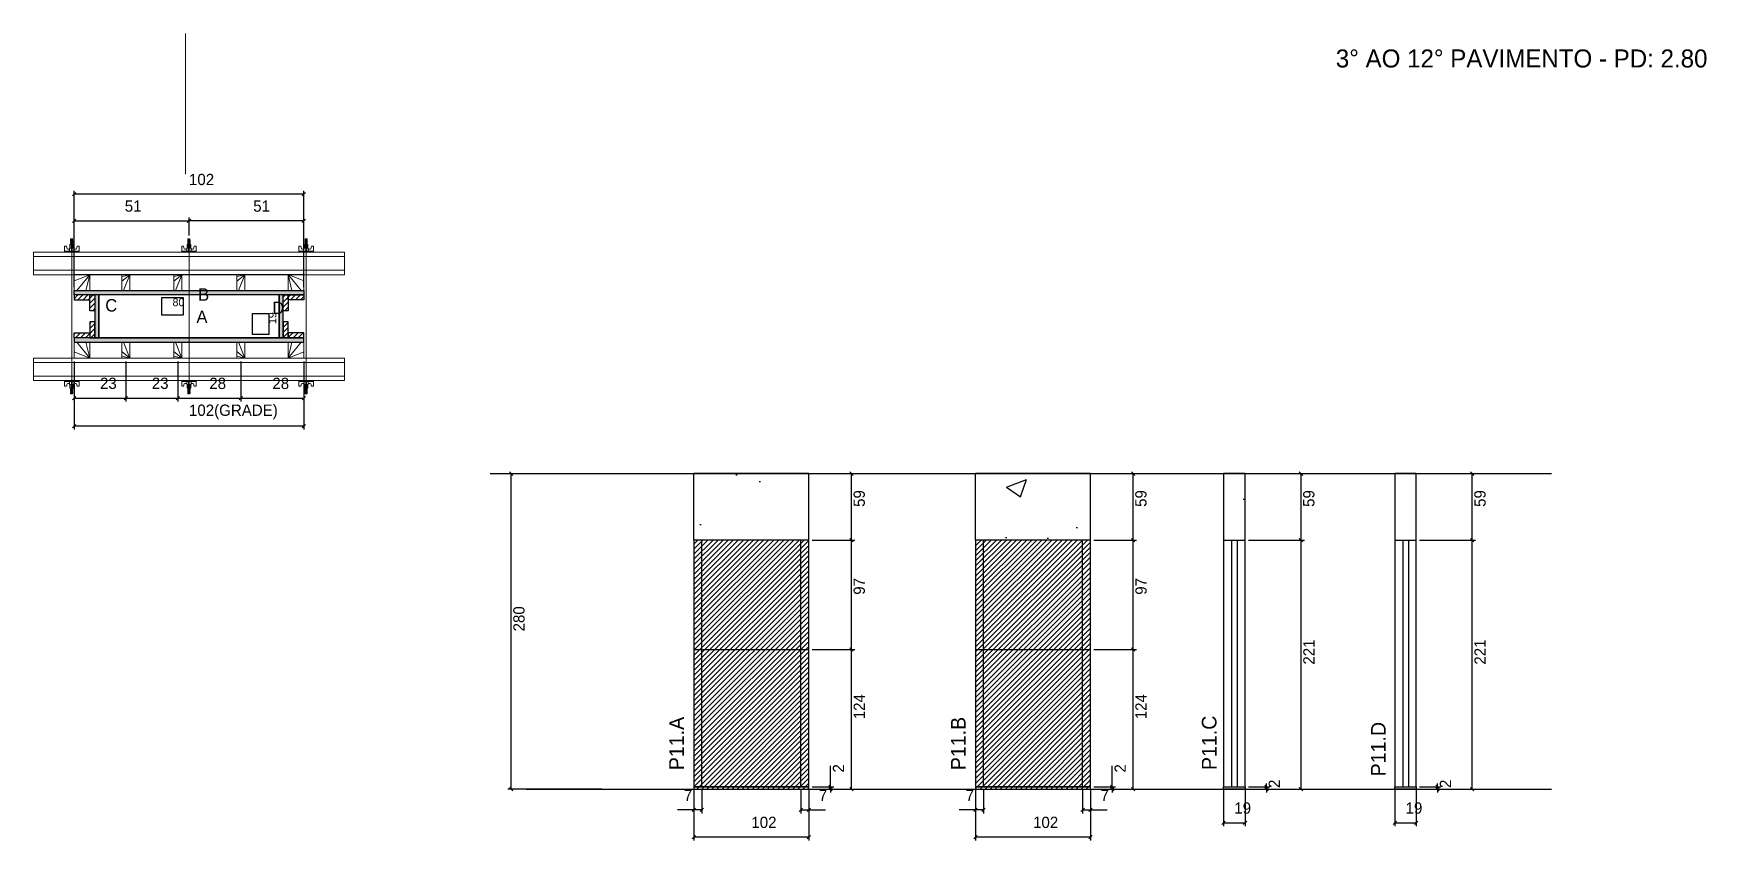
# Model space of a CAD drawing. Header units: metres. Extents: x 7368 to 8853, y 9775 to 10491.
import ezdxf

# ---------------------------------------------------------------- set-up
doc = ezdxf.new("R2010")
doc.units = ezdxf.units.M
for name, color, linetype in [('CHAPA', 7, 'Continuous'), ('COTA', 7, 'Continuous'), ('Hachura', 7, 'Continuous'), ('Madeira', 7, 'Continuous'), ('NIVEL 2° PAV.', 7, 'Continuous'), ('NOMENCLATURA', 7, 'Continuous'), ('Nível', 7, 'Continuous'), ('Painéis', 7, 'Continuous'), ('Perfil Metálico', 7, 'Continuous'), ('SARR_2.2x7', 7, 'Continuous'), ('SARRAFO', 7, 'Continuous'), ('Texto Seção', 7, 'Continuous'), ('TEXTO_GERAL', 7, 'Continuous')]:
    doc.layers.add(name, color=color, linetype=linetype)

msp = doc.modelspace()

# ---------------------------------------------------------------- hatches: boundary and pattern name
at = {"layer": 'COTA'}
h = msp.add_hatch(dxfattribs=at)
h.set_pattern_fill('AR-CONC')
h.paths.add_polyline_path([(7954.5, 10100.4), (7954.5, 10041.4), (8056.5, 10041.4), (8056.5, 10100.4), (7954.5, 10100.4)])
h = msp.add_hatch(dxfattribs=at)
h.set_pattern_fill('AR-CONC')
h.paths.add_polyline_path([(8204.5, 10100.4), (8204.5, 10041.4), (8306.5, 10041.4), (8306.5, 10100.4), (8204.5, 10100.4)])
h = msp.add_hatch(dxfattribs=at)
h.set_pattern_fill('AR-CONC')
h.paths.add_polyline_path([(8443.6, 10041.4), (8443.6, 10100.4), (8424.6, 10100.4), (8424.6, 10041.4), (8443.6, 10041.4), (8443.6, 10041.4)])
h = msp.add_hatch(dxfattribs=at)
h.set_pattern_fill('AR-CONC')
h.paths.add_polyline_path([(8595.6, 10041.4), (8595.6, 10100.4), (8576.6, 10100.4), (8576.6, 10041.4), (8595.6, 10041.4), (8595.6, 10041.4)])
at = {"layer": 'Hachura'}
h = msp.add_hatch(color=7, dxfattribs=at)
h.dxf.hatch_style = 1
h.paths.add_polyline_path([(7404.4, 10259), (7404.4, 10263), (7608.4, 10263), (7608.4, 10259), (7404.4, 10259)])
h = msp.add_hatch(color=7, dxfattribs=at)
h.dxf.hatch_style = 1
h.paths.add_polyline_path([(7404.4, 10259), (7404.4, 10263), (7608.4, 10263), (7608.4, 10259), (7404.4, 10259)])
h = msp.add_hatch(dxfattribs=at)
h.set_pattern_fill('ANSI31')
h.paths.add_polyline_path([(7418.4, 10259), (7418.4, 10254.6), (7404.4, 10254.6), (7404.4, 10259), (7418.4, 10259)])
h = msp.add_hatch(dxfattribs=at)
h.set_pattern_fill('ANSI31')
h.paths.add_polyline_path([(7422.8, 10259), (7418.4, 10259), (7418.4, 10245), (7422.8, 10245), (7422.8, 10259)])
h = msp.add_hatch(color=7, dxfattribs=at)
h.dxf.hatch_style = 1
h.paths.add_polyline_path([(7426.4, 10259), (7422.8, 10259), (7422.8, 10221), (7426.4, 10221), (7426.4, 10259)])
h = msp.add_hatch(color=7, dxfattribs=at)
h.dxf.hatch_style = 1
h.paths.add_polyline_path([(7426.4, 10259), (7422.8, 10259), (7422.8, 10221), (7426.4, 10221), (7426.4, 10259)])
h = msp.add_hatch(color=7, dxfattribs=at)
h.dxf.hatch_style = 1
h.paths.add_polyline_path([(7590, 10259), (7586.4, 10259), (7586.4, 10221), (7590, 10221), (7590, 10259)])
h = msp.add_hatch(color=7, dxfattribs=at)
h.dxf.hatch_style = 1
h.paths.add_polyline_path([(7590, 10259), (7586.4, 10259), (7586.4, 10221), (7590, 10221), (7590, 10259)])
h = msp.add_hatch(dxfattribs=at)
h.set_pattern_fill('ANSI31')
h.paths.add_polyline_path([(7594.4, 10259), (7590, 10259), (7590, 10245), (7594.4, 10245), (7594.4, 10259)])
h = msp.add_hatch(dxfattribs=at)
h.set_pattern_fill('ANSI31')
h.paths.add_polyline_path([(7594.4, 10259), (7594.4, 10254.6), (7608.4, 10254.6), (7608.4, 10259), (7594.4, 10259)])
h = msp.add_hatch(dxfattribs=at)
h.set_pattern_fill('ANSI31')
h.paths.add_polyline_path([(7422.8, 10221), (7418.4, 10221), (7418.4, 10235), (7422.8, 10235), (7422.8, 10221)])
h = msp.add_hatch(dxfattribs=at)
h.set_pattern_fill('ANSI31')
h.paths.add_polyline_path([(7594.4, 10221), (7590, 10221), (7590, 10235), (7594.4, 10235), (7594.4, 10221)])
h = msp.add_hatch(dxfattribs=at)
h.set_pattern_fill('ANSI31')
h.paths.add_polyline_path([(7418.4, 10221), (7418.4, 10225.4), (7404.4, 10225.4), (7404.4, 10221), (7418.4, 10221)])
h = msp.add_hatch(color=7, dxfattribs=at)
h.dxf.hatch_style = 1
h.paths.add_polyline_path([(7404.4, 10221), (7404.4, 10217), (7608.4, 10217), (7608.4, 10221), (7404.4, 10221)])
h = msp.add_hatch(color=7, dxfattribs=at)
h.dxf.hatch_style = 1
h.paths.add_polyline_path([(7404.4, 10221), (7404.4, 10217), (7608.4, 10217), (7608.4, 10221), (7404.4, 10221)])
h = msp.add_hatch(dxfattribs=at)
h.set_pattern_fill('ANSI31')
h.paths.add_polyline_path([(7594.4, 10221), (7594.4, 10225.4), (7608.4, 10225.4), (7608.4, 10221), (7594.4, 10221)])
h = msp.add_hatch(dxfattribs=at)
h.set_pattern_fill('ANSI31')
h.paths.add_polyline_path([(8056.5, 9820.4), (8056.5, 10041.4), (7954.5, 10041.4), (7954.5, 9820.4), (8056.5, 9820.4)])
h = msp.add_hatch(dxfattribs=at)
h.set_pattern_fill('ANSI31')
h.paths.add_polyline_path([(8306.5, 9820.4), (8306.5, 10041.4), (8204.5, 10041.4), (8204.5, 9820.4), (8306.5, 9820.4)])

# ---------------------------------------------------------------- linework, layer by layer
at = {"layer": 'CHAPA', "color": 1, "lineweight": 25}
for points in [[(7404.4, 10259), (7404.4, 10263), (7608.4, 10263), (7608.4, 10259)], [(7404.4, 10259), (7404.4, 10263), (7608.4, 10263), (7608.4, 10259)], [(7426.4, 10259), (7422.8, 10259), (7422.8, 10221), (7426.4, 10221)], [(7426.4, 10259), (7422.8, 10259), (7422.8, 10221), (7426.4, 10221)], [(7590, 10259), (7586.4, 10259), (7586.4, 10221), (7590, 10221)], [(7590, 10259), (7586.4, 10259), (7586.4, 10221), (7590, 10221)], [(7404.4, 10221), (7404.4, 10217), (7608.4, 10217), (7608.4, 10221)], [(7404.4, 10221), (7404.4, 10217), (7608.4, 10217), (7608.4, 10221)]]:
    msp.add_lwpolyline(points, close=True, dxfattribs=at)
at = {"layer": 'COTA', "color": 0, "lineweight": 25}
for p, q in [((7405.9, 10349.9), (7402.9, 10346.9)), ((7606.9, 10346.9), (7609.9, 10349.9)), ((7405.9, 10326.3), (7402.9, 10323.3)), ((7507.9, 10326.3), (7504.9, 10323.3)), ((7504.9, 10323.3), (7507.9, 10326.3)), ((7606.9, 10323.3), (7609.9, 10326.3)), ((7405.9, 10168.9), (7402.9, 10165.9)), ((7448.9, 10165.9), (7451.9, 10168.9)), ((7451.9, 10168.9), (7448.9, 10165.9)), ((7494.9, 10165.9), (7497.9, 10168.9)), ((7497.9, 10168.9), (7494.9, 10165.9)), ((7550.9, 10165.9), (7553.9, 10168.9)), ((7553.9, 10168.9), (7550.9, 10165.9)), ((7606.9, 10165.9), (7609.9, 10168.9)), ((7405.9, 10144), (7402.9, 10141)), ((7606.9, 10141), (7609.9, 10144)), ((8095.8, 10098.9), (8092.8, 10101.9)), ((8345.9, 10098.9), (8342.9, 10101.9)), ((8494.8, 10098.9), (8491.8, 10101.9)), ((8646.7, 10098.9), (8643.7, 10101.9)), ((8095.8, 10039.9), (8092.8, 10042.9)), ((8092.8, 10042.9), (8095.8, 10039.9)), ((8345.9, 10039.9), (8342.9, 10042.9)), ((8342.9, 10042.9), (8345.9, 10039.9)), ((8491.8, 10042.9), (8494.8, 10039.9)), ((8494.8, 10039.9), (8491.8, 10042.9)), ((8643.7, 10042.9), (8646.7, 10039.9)), ((8646.7, 10039.9), (8643.7, 10042.9)), ((8092.8, 9945.9), (8095.8, 9942.9)), ((8095.8, 9942.9), (8092.8, 9945.9)), ((8342.9, 9945.9), (8345.9, 9942.9)), ((8345.9, 9942.9), (8342.9, 9945.9)), ((8074.3, 9823.9), (8077.3, 9820.9)), ((8077.3, 9818.9), (8074.3, 9821.9)), ((8092.8, 9821.9), (8095.8, 9818.9)), ((8324.3, 9823.9), (8327.3, 9820.9)), ((8327.3, 9818.9), (8324.3, 9821.9)), ((8342.9, 9821.9), (8345.9, 9818.9)), ((8461.1, 9823.9), (8464.1, 9820.9)), ((8464.1, 9818.9), (8461.1, 9821.9)), ((8491.8, 9821.9), (8494.8, 9818.9)), ((8613, 9823.9), (8616, 9820.9)), ((8616, 9818.9), (8613, 9821.9)), ((8643.7, 9821.9), (8646.7, 9818.9)), ((7956, 9803.4), (7953, 9800.4)), ((7960, 9800.4), (7963, 9803.4)), ((8051, 9803.4), (8048, 9800.4)), ((8055, 9800.4), (8058, 9803.4)), ((8206, 9803.4), (8203, 9800.4)), ((8210, 9800.4), (8213, 9803.4)), ((8301, 9803.4), (8298, 9800.4)), ((8305, 9800.4), (8308, 9803.4)), ((8426.1, 9792), (8423.1, 9789)), ((8442.1, 9789), (8445.1, 9792)), ((8578.1, 9792), (8575.1, 9789)), ((8594.1, 9789), (8597.1, 9792)), ((7956, 9779.3), (7953, 9776.3)), ((8055, 9776.3), (8058, 9779.3)), ((8206, 9779.3), (8203, 9776.3)), ((8305, 9776.3), (8308, 9779.3))]:
    msp.add_line(p, q, dxfattribs=at)
at = {"layer": 'COTA', "color": 241, "lineweight": 25}
for p, q in [((7404.4, 10266), (7404.4, 10351.4)), ((7608.4, 10266), (7608.4, 10351.4)), ((7608.4, 10348.4), (7404.4, 10348.4)), ((7404.4, 10300), (7404.4, 10327.8)), ((7404.4, 10324.8), (7506.4, 10324.8)), ((7506.4, 10311.8), (7506.4, 10327.8)), ((7506.4, 10311.8), (7506.4, 10327.8)), ((7608.4, 10324.8), (7506.4, 10324.8)), ((7608.4, 10300), (7608.4, 10327.8)), ((7404.4, 10200), (7404.4, 10139.5)), ((7404.4, 10200), (7404.4, 10164.4)), ((7450.4, 10200), (7450.4, 10164.4)), ((7450.4, 10200), (7450.4, 10164.4)), ((7496.4, 10200), (7496.4, 10164.4)), ((7496.4, 10200), (7496.4, 10164.4)), ((7552.4, 10200), (7552.4, 10164.4)), ((7552.4, 10200), (7552.4, 10164.4)), ((7608.4, 10200), (7608.4, 10139.5)), ((7608.4, 10200), (7608.4, 10164.4)), ((7404.4, 10167.4), (7450.4, 10167.4)), ((7450.4, 10167.4), (7496.4, 10167.4)), ((7496.4, 10167.4), (7552.4, 10167.4)), ((7552.4, 10167.4), (7608.4, 10167.4)), ((7608.4, 10142.5), (7404.4, 10142.5)), ((8056.5, 10100.4), (7954.5, 10100.4)), ((7954.5, 10041.4), (7954.5, 10100.4)), ((8056.5, 10041.4), (8056.5, 10100.4)), ((8306.5, 10100.4), (8204.5, 10100.4)), ((8204.5, 10041.4), (8204.5, 10100.4)), ((8306.5, 10041.4), (8306.5, 10100.4))]:
    msp.add_line(p, q, dxfattribs=at)
at = {"layer": 'COTA', "color": 180, "lineweight": 25}
for p, q in [((7501.5, 10256.5), (7482.1, 10256.5)), ((7482.1, 10256.5), (7482.1, 10241.5)), ((7501.5, 10241.5), (7501.5, 10256.5)), ((7482.1, 10241.5), (7501.5, 10241.5)), ((7577.4, 10242.2), (7562.4, 10242.2)), ((7562.4, 10242.2), (7562.4, 10224.2)), ((7577.4, 10224.2), (7577.4, 10242.2)), ((7562.4, 10224.2), (7577.4, 10224.2))]:
    msp.add_line(p, q, dxfattribs=at)
at = {"layer": 'COTA', "color": 4, "lineweight": 25}
for p, q in [((8059.5, 10100.4), (8097.3, 10100.4)), ((8094.3, 10041.4), (8094.3, 10100.4)), ((8309.5, 10100.4), (8347.4, 10100.4)), ((8344.4, 10041.4), (8344.4, 10100.4)), ((8446.6, 10100.4), (8496.3, 10100.4)), ((8493.3, 10041.4), (8493.3, 10100.4)), ((8598.6, 10100.4), (8648.2, 10100.4)), ((8645.2, 10041.4), (8645.2, 10100.4)), ((8059.5, 10041.4), (8097.3, 10041.4)), ((8059.5, 10041.4), (8097.3, 10041.4)), ((8094.3, 9944.4), (8094.3, 10041.4)), ((8309.5, 10041.4), (8347.4, 10041.4)), ((8309.5, 10041.4), (8347.4, 10041.4)), ((8344.4, 9944.4), (8344.4, 10041.4)), ((8446.6, 10041.4), (8496.3, 10041.4)), ((8446.6, 10041.4), (8496.3, 10041.4)), ((8493.3, 9820.4), (8493.3, 10041.4)), ((8598.6, 10041.4), (8648.2, 10041.4)), ((8598.6, 10041.4), (8648.2, 10041.4)), ((8645.2, 9820.4), (8645.2, 10041.4)), ((8059.5, 9944.4), (8097.3, 9944.4)), ((8059.5, 9944.4), (8097.3, 9944.4)), ((8094.3, 9820.4), (8094.3, 9944.4)), ((8309.5, 9944.4), (8347.4, 9944.4)), ((8309.5, 9944.4), (8347.4, 9944.4)), ((8344.4, 9820.4), (8344.4, 9944.4)), ((8075.8, 9822.4), (8075.8, 9841.2)), ((8325.8, 9822.4), (8325.8, 9841.2)), ((7954.5, 9819.4), (7954.5, 9774.8)), ((7954.5, 9817.4), (7954.5, 9798.9)), ((7961.5, 9819.4), (7961.5, 9798.9)), ((8049.5, 9819.4), (8049.5, 9798.9)), ((8056.5, 9819.4), (8056.5, 9774.8)), ((8056.5, 9817.4), (8056.5, 9798.9)), ((8059.5, 9822.4), (8078.8, 9822.4)), ((8059.5, 9820.4), (8078.8, 9820.4)), ((8059.5, 9820.4), (8097.3, 9820.4)), ((8075.8, 9820.4), (8075.8, 9822.4)), ((8075.8, 9820.4), (8075.8, 9817.4)), ((8204.5, 9819.4), (8204.5, 9774.8)), ((8204.5, 9817.4), (8204.5, 9798.9)), ((8211.5, 9819.4), (8211.5, 9798.9)), ((8299.5, 9819.4), (8299.5, 9798.9)), ((8306.5, 9819.4), (8306.5, 9774.8)), ((8306.5, 9817.4), (8306.5, 9798.9)), ((8309.5, 9822.4), (8328.8, 9822.4)), ((8309.5, 9820.4), (8328.8, 9820.4)), ((8309.5, 9820.4), (8347.4, 9820.4)), ((8325.8, 9820.4), (8325.8, 9822.4)), ((8325.8, 9820.4), (8325.8, 9817.4)), ((8424.6, 9819.4), (8424.6, 9787.5)), ((8443.6, 9819.4), (8443.6, 9787.5)), ((8446.6, 9822.4), (8465.6, 9822.4)), ((8446.6, 9820.4), (8465.6, 9820.4)), ((8446.6, 9820.4), (8496.3, 9820.4)), ((8462.6, 9822.4), (8462.6, 9825.4)), ((8462.6, 9820.4), (8462.6, 9822.4)), ((8462.6, 9820.4), (8462.6, 9817.4)), ((8576.6, 9819.4), (8576.6, 9787.5)), ((8595.6, 9819.4), (8595.6, 9787.5)), ((8598.6, 9822.4), (8617.5, 9822.4)), ((8598.6, 9820.4), (8617.5, 9820.4)), ((8598.6, 9820.4), (8648.2, 9820.4)), ((8614.5, 9822.4), (8614.5, 9825.4)), ((8614.5, 9820.4), (8614.5, 9822.4)), ((8614.5, 9820.4), (8614.5, 9817.4)), ((7954.5, 9801.9), (7939.8, 9801.9)), ((7961.5, 9801.9), (7954.5, 9801.9)), ((8049.5, 9801.9), (8056.5, 9801.9)), ((8056.5, 9801.9), (8071.2, 9801.9)), ((8204.5, 9801.9), (8189.8, 9801.9)), ((8211.5, 9801.9), (8204.5, 9801.9)), ((8299.5, 9801.9), (8306.5, 9801.9)), ((8306.5, 9801.9), (8321.3, 9801.9)), ((8424.6, 9790.5), (8443.6, 9790.5)), ((8576.6, 9790.5), (8595.6, 9790.5)), ((8056.5, 9777.8), (7954.5, 9777.8)), ((8306.5, 9777.8), (8204.5, 9777.8))]:
    msp.add_line(p, q, dxfattribs=at)
at = {"layer": 'COTA', "color": 241, "lineweight": 25}
for points in [[(8443.6, 10041.4), (8443.6, 10100.4), (8424.6, 10100.4), (8424.6, 10041.4)], [(8595.6, 10041.4), (8595.6, 10100.4), (8576.6, 10100.4), (8576.6, 10041.4)]]:
    msp.add_lwpolyline(points, dxfattribs=at)
at = {"layer": 'Hachura', "color": 0, "lineweight": 9}
for p, q in [((7403.4, 10306.8), (7401.2, 10307.9)), ((7403.4, 10305.6), (7401.2, 10306.7)), ((7403.4, 10304.5), (7401.2, 10305.5)), ((7401.3, 10308.5), (7401.6, 10308.8)), ((7401.3, 10308.2), (7401.3, 10308.5)), ((7403.3, 10308.5), (7401.3, 10308.5)), ((7401.3, 10308.2), (7403.3, 10307.2)), ((7401.3, 10308.2), (7403.3, 10307.2)), ((7401.3, 10308.1), (7403.4, 10307)), ((7401.3, 10307), (7401.3, 10307.7)), ((7403.3, 10306.7), (7401.3, 10307.7)), ((7401.3, 10307), (7403.3, 10306.1)), ((7401.3, 10306.9), (7403.4, 10305.9)), ((7401.3, 10305.9), (7401.3, 10306.5)), ((7403.3, 10305.6), (7401.3, 10306.5)), ((7401.3, 10306.3), (7401.3, 10306.5)), ((7401.3, 10305.9), (7403.3, 10304.9)), ((7401.3, 10305.8), (7403.4, 10304.7)), ((7401.3, 10304.7), (7401.3, 10305.4)), ((7403.3, 10304.4), (7401.3, 10305.4)), ((7401.6, 10308.8), (7402.9, 10308.8)), ((7403.3, 10307.9), (7402, 10308.5)), ((7403.4, 10308), (7402.2, 10308.5)), ((7402.7, 10308.5), (7403.4, 10308.2)), ((7403.3, 10308.5), (7402.9, 10308.8)), ((7403, 10308.5), (7403.3, 10308.4)), ((7403.3, 10307.9), (7403.3, 10307.2)), ((7403.3, 10306.1), (7403.3, 10306.7)), ((7403.3, 10305.3), (7403.3, 10305.6)), ((7403.3, 10305.3), (7403.3, 10304.9)), ((7507.4, 10306.8), (7505.2, 10307.9)), ((7507.4, 10305.6), (7505.2, 10306.7)), ((7507.4, 10304.5), (7505.2, 10305.5)), ((7505.3, 10308.5), (7505.6, 10308.8)), ((7505.3, 10308.2), (7505.3, 10308.5)), ((7507.3, 10308.5), (7505.3, 10308.5)), ((7505.3, 10308.2), (7507.3, 10307.2)), ((7505.3, 10308.2), (7507.3, 10307.2)), ((7505.3, 10308.1), (7507.4, 10307)), ((7505.3, 10307), (7505.3, 10307.7)), ((7507.3, 10306.7), (7505.3, 10307.7)), ((7505.3, 10307), (7507.3, 10306.1)), ((7505.3, 10306.9), (7507.4, 10305.9)), ((7505.3, 10305.9), (7505.3, 10306.5)), ((7507.3, 10305.6), (7505.3, 10306.5)), ((7505.3, 10306.3), (7505.3, 10306.5)), ((7505.3, 10305.9), (7507.3, 10304.9)), ((7505.3, 10305.8), (7507.4, 10304.7)), ((7505.3, 10304.7), (7505.3, 10305.4)), ((7507.3, 10304.4), (7505.3, 10305.4)), ((7505.6, 10308.8), (7506.9, 10308.8)), ((7507.3, 10307.9), (7506, 10308.5)), ((7507.4, 10308), (7506.2, 10308.5)), ((7506.7, 10308.5), (7507.4, 10308.2)), ((7507.3, 10308.5), (7506.9, 10308.8)), ((7507, 10308.5), (7507.3, 10308.4)), ((7507.3, 10307.9), (7507.3, 10307.2)), ((7507.3, 10306.1), (7507.3, 10306.7)), ((7507.3, 10305.3), (7507.3, 10305.6)), ((7507.3, 10305.3), (7507.3, 10304.9)), ((7610, 10308.5), (7609.3, 10308.2)), ((7611.5, 10308.1), (7609.3, 10307)), ((7611.5, 10306.9), (7609.3, 10305.9)), ((7611.5, 10305.8), (7609.3, 10304.7)), ((7609.4, 10308), (7610.5, 10308.5)), ((7609.4, 10306.8), (7611.5, 10307.9)), ((7609.4, 10305.6), (7611.5, 10306.7)), ((7609.4, 10304.5), (7611.5, 10305.5)), ((7609.5, 10308.5), (7609.8, 10308.8)), ((7609.7, 10308.5), (7609.5, 10308.4)), ((7609.5, 10307.9), (7610.7, 10308.5)), ((7609.5, 10308.5), (7611.4, 10308.5)), ((7611.4, 10308.2), (7609.5, 10307.2)), ((7611.4, 10308.2), (7609.5, 10307.2)), ((7609.5, 10307.9), (7609.5, 10307.2)), ((7609.5, 10306.7), (7611.4, 10307.7)), ((7611.4, 10307), (7609.5, 10306.1)), ((7609.5, 10306.1), (7609.5, 10306.7)), ((7609.5, 10305.6), (7611.4, 10306.5)), ((7611.4, 10305.9), (7609.5, 10304.9)), ((7609.5, 10305.3), (7609.5, 10305.6)), ((7609.5, 10304.4), (7611.4, 10305.4)), ((7609.5, 10305.3), (7609.5, 10304.9)), ((7611.1, 10308.8), (7609.8, 10308.8)), ((7611.4, 10308.5), (7611.1, 10308.8)), ((7611.4, 10308.2), (7611.4, 10308.5)), ((7611.4, 10307), (7611.4, 10307.7)), ((7611.4, 10305.9), (7611.4, 10306.5)), ((7611.4, 10306.3), (7611.4, 10306.5)), ((7611.4, 10304.7), (7611.4, 10305.4)), ((7395.9, 10297), (7395.9, 10302.2)), ((7395.9, 10302.2), (7397.6, 10302.2)), ((7395.9, 10297.9), (7408.8, 10297.9)), ((7395.9, 10297.9), (7401.1, 10297.9)), ((7408.8, 10297), (7395.9, 10297)), ((7396, 10298), (7396, 10297)), ((7396.3, 10298), (7396.3, 10297)), ((7396.6, 10298), (7396.6, 10297)), ((7397.1, 10298), (7397.1, 10297)), ((7397.6, 10302.2), (7398.2, 10300)), ((7397.9, 10298), (7397.9, 10297)), ((7398.5, 10299.7), (7400.4, 10299.7)), ((7399.3, 10298), (7399.3, 10297)), ((7407.9, 10297), (7400, 10297)), ((7400.4, 10300.5), (7404.3, 10300.5)), ((7400.4, 10297.9), (7400.4, 10300.5)), ((7402.4, 10297.9), (7400.4, 10297.9)), ((7404, 10303.7), (7400.7, 10303.7)), ((7404, 10303.7), (7400.7, 10303.7)), ((7400.7, 10303.7), (7400.7, 10300.5)), ((7401.1, 10297.9), (7401.7, 10297.9)), ((7402.5, 10303.7), (7401.2, 10304.4)), ((7401.3, 10304.7), (7403.3, 10303.7)), ((7402.2, 10303.7), (7401.3, 10304.2)), ((7401.3, 10303.7), (7401.3, 10304.2)), ((7401.4, 10297.6), (7401.4, 10297.8)), ((7401.4, 10297.2), (7401.4, 10297.6)), ((7401.7, 10303.7), (7401.7, 10300.5)), ((7402, 10297.9), (7402, 10299.9)), ((7402.4, 10297.9), (7402.4, 10297)), ((7402.6, 10299.9), (7402.6, 10297.9)), ((7403.3, 10304.4), (7403.3, 10303.7)), ((7403.3, 10303.7), (7403.3, 10300.5)), ((7403.3, 10297.8), (7403.3, 10297.4)), ((7404, 10300.5), (7404, 10303.7)), ((7404.3, 10300.5), (7404, 10300.5)), ((7404.3, 10300.5), (7404, 10300.5)), ((7404.3, 10300.5), (7404.3, 10297.9)), ((7406.2, 10299.7), (7404.3, 10299.7)), ((7405.4, 10298), (7405.4, 10297)), ((7407.1, 10302.2), (7406.5, 10300)), ((7406.8, 10298), (7406.8, 10297)), ((7408.8, 10302.2), (7407.1, 10302.2)), ((7407.7, 10298), (7407.7, 10297)), ((7408.1, 10298), (7408.1, 10297)), ((7408.5, 10298), (7408.5, 10297)), ((7408.7, 10298), (7408.7, 10297)), ((7408.8, 10297.9), (7408.8, 10302.2)), ((7408.8, 10297.9), (7408.8, 10297)), ((7499.9, 10297), (7499.9, 10302.2)), ((7499.9, 10302.2), (7501.6, 10302.2)), ((7499.9, 10297.9), (7512.8, 10297.9)), ((7499.9, 10297.9), (7505.1, 10297.9)), ((7512.8, 10297), (7499.9, 10297)), ((7500, 10298), (7500, 10297)), ((7500.3, 10298), (7500.3, 10297)), ((7500.6, 10298), (7500.6, 10297)), ((7501.1, 10298), (7501.1, 10297)), ((7501.6, 10302.2), (7502.2, 10300)), ((7501.9, 10298), (7501.9, 10297)), ((7502.5, 10299.7), (7504.4, 10299.7)), ((7503.3, 10298), (7503.3, 10297)), ((7511.9, 10297), (7504, 10297)), ((7504.4, 10300.5), (7508.3, 10300.5)), ((7504.4, 10297.9), (7504.4, 10300.5)), ((7506.4, 10297.9), (7504.4, 10297.9)), ((7508, 10303.7), (7504.7, 10303.7)), ((7508, 10303.7), (7504.7, 10303.7)), ((7504.7, 10303.7), (7504.7, 10300.5)), ((7505.1, 10297.9), (7505.7, 10297.9)), ((7506.5, 10303.7), (7505.2, 10304.4)), ((7505.3, 10304.7), (7507.3, 10303.7)), ((7506.2, 10303.7), (7505.3, 10304.2)), ((7505.3, 10303.7), (7505.3, 10304.2)), ((7505.4, 10297.6), (7505.4, 10297.8)), ((7505.4, 10297.2), (7505.4, 10297.6)), ((7505.7, 10303.7), (7505.7, 10300.5)), ((7506, 10297.9), (7506, 10299.9)), ((7506.4, 10297.9), (7506.4, 10297)), ((7506.6, 10299.9), (7506.6, 10297.9)), ((7507.3, 10304.4), (7507.3, 10303.7)), ((7507.3, 10303.7), (7507.3, 10300.5)), ((7507.3, 10297.8), (7507.3, 10297.4)), ((7508, 10300.5), (7508, 10303.7)), ((7508.3, 10300.5), (7508, 10300.5)), ((7508.3, 10300.5), (7508, 10300.5)), ((7508.3, 10300.5), (7508.3, 10297.9)), ((7510.2, 10299.7), (7508.3, 10299.7)), ((7509.4, 10298), (7509.4, 10297)), ((7511.1, 10302.2), (7510.5, 10300)), ((7510.8, 10298), (7510.8, 10297)), ((7512.8, 10302.2), (7511.1, 10302.2)), ((7511.7, 10298), (7511.7, 10297)), ((7512.1, 10298), (7512.1, 10297)), ((7512.5, 10298), (7512.5, 10297)), ((7512.7, 10298), (7512.7, 10297)), ((7512.8, 10297.9), (7512.8, 10302.2)), ((7512.8, 10297.9), (7512.8, 10297)), ((7603.9, 10297.9), (7603.9, 10302.2)), ((7603.9, 10302.2), (7605.6, 10302.2)), ((7616.8, 10297.9), (7603.9, 10297.9)), ((7603.9, 10297.9), (7603.9, 10297)), ((7603.9, 10297), (7616.8, 10297)), ((7604, 10298), (7604, 10297)), ((7604.3, 10298), (7604.3, 10297)), ((7604.6, 10298), (7604.6, 10297)), ((7604.9, 10297), (7612.7, 10297)), ((7605.1, 10298), (7605.1, 10297)), ((7605.6, 10302.2), (7606.2, 10300)), ((7605.9, 10298), (7605.9, 10297)), ((7606.5, 10299.7), (7608.4, 10299.7)), ((7607.3, 10298), (7607.3, 10297)), ((7612.3, 10300.5), (7608.4, 10300.5)), ((7608.4, 10300.5), (7608.4, 10297.9)), ((7608.4, 10300.5), (7608.7, 10300.5)), ((7608.4, 10300.5), (7608.7, 10300.5)), ((7608.7, 10303.7), (7612, 10303.7)), ((7608.7, 10303.7), (7612, 10303.7)), ((7608.7, 10300.5), (7608.7, 10303.7)), ((7609.4, 10297.8), (7609.4, 10297.4)), ((7611.4, 10304.7), (7609.5, 10303.7)), ((7609.5, 10304.4), (7609.5, 10303.7)), ((7609.5, 10303.7), (7609.5, 10300.5)), ((7610.2, 10303.7), (7611.5, 10304.4)), ((7610.2, 10299.9), (7610.2, 10297.9)), ((7610.4, 10297.9), (7612.3, 10297.9)), ((7610.4, 10297.9), (7610.4, 10297)), ((7610.5, 10303.7), (7611.4, 10304.2)), ((7610.7, 10297.9), (7610.7, 10299.9)), ((7611, 10303.7), (7611, 10300.5)), ((7611.7, 10297.9), (7611, 10297.9)), ((7611.3, 10297.6), (7611.3, 10297.8)), ((7611.3, 10297.2), (7611.3, 10297.6)), ((7611.4, 10303.7), (7611.4, 10304.2)), ((7616.8, 10297.9), (7611.7, 10297.9)), ((7612, 10303.7), (7612, 10300.5)), ((7612.3, 10297.9), (7612.3, 10300.5)), ((7614.2, 10299.7), (7612.3, 10299.7)), ((7613.4, 10298), (7613.4, 10297)), ((7615.1, 10302.2), (7614.6, 10300)), ((7614.8, 10298), (7614.8, 10297)), ((7616.8, 10302.2), (7615.1, 10302.2)), ((7615.7, 10298), (7615.7, 10297)), ((7616.1, 10298), (7616.1, 10297)), ((7616.5, 10298), (7616.5, 10297)), ((7616.7, 10298), (7616.7, 10297)), ((7616.8, 10297), (7616.8, 10302.2)), ((7408.8, 10183), (7395.9, 10183)), ((7395.9, 10183), (7395.9, 10177.9)), ((7395.9, 10182.1), (7408.8, 10182.1)), ((7395.9, 10182.1), (7401.1, 10182.1)), ((7395.9, 10177.9), (7397.6, 10177.9)), ((7396, 10182.1), (7396, 10183)), ((7396.3, 10182.1), (7396.3, 10183)), ((7396.6, 10182.1), (7396.6, 10183)), ((7397.1, 10182.1), (7397.1, 10183)), ((7397.6, 10177.9), (7398.2, 10180.1)), ((7397.9, 10182.1), (7397.9, 10183)), ((7398.5, 10180.3), (7400.4, 10180.3)), ((7399.3, 10182.1), (7399.3, 10183)), ((7407.9, 10183), (7400, 10183)), ((7402.4, 10182.1), (7400.4, 10182.1)), ((7400.4, 10182.1), (7400.4, 10179.6)), ((7400.4, 10179.6), (7404.3, 10179.6)), ((7400.7, 10176.3), (7400.7, 10179.6)), ((7404, 10176.4), (7400.7, 10176.4)), ((7404, 10176.3), (7400.7, 10176.3)), ((7401.1, 10182.1), (7401.7, 10182.1)), ((7402.5, 10176.3), (7401.2, 10175.7)), ((7403.4, 10175.6), (7401.2, 10174.5)), ((7403.4, 10174.4), (7401.2, 10173.4)), ((7403.4, 10173.3), (7401.2, 10172.2)), ((7401.3, 10175.4), (7403.3, 10176.3)), ((7402.2, 10176.3), (7401.3, 10175.9)), ((7401.3, 10176.3), (7401.3, 10175.9)), ((7403.3, 10175.7), (7401.3, 10174.7)), ((7401.3, 10175.4), (7401.3, 10174.7)), ((7401.3, 10174.3), (7403.4, 10175.4)), ((7401.3, 10174.2), (7403.3, 10175.2)), ((7403.3, 10174.5), (7401.3, 10173.6)), ((7401.3, 10174.2), (7401.3, 10173.6)), ((7401.3, 10173.1), (7403.4, 10174.2)), ((7401.3, 10173), (7403.3, 10174)), ((7401.3, 10173.8), (7401.3, 10173.6)), ((7403.3, 10173.4), (7401.3, 10172.4)), ((7401.3, 10172), (7403.4, 10173.1)), ((7401.3, 10173), (7401.3, 10172.4)), ((7401.3, 10171.9), (7403.3, 10172.8)), ((7401.3, 10171.9), (7403.3, 10172.8)), ((7401.3, 10171.9), (7401.3, 10171.6)), ((7401.3, 10171.6), (7401.6, 10171.2)), ((7403.3, 10171.6), (7401.3, 10171.6)), ((7401.4, 10182.9), (7401.4, 10182.5)), ((7401.4, 10182.5), (7401.4, 10182.2)), ((7401.6, 10171.2), (7402.9, 10171.2)), ((7401.7, 10176.3), (7401.7, 10179.6)), ((7402, 10182.1), (7402, 10180.1)), ((7403.3, 10172.2), (7402, 10171.6)), ((7403.4, 10172.1), (7402.2, 10171.6)), ((7402.4, 10182.1), (7402.4, 10183)), ((7402.6, 10180.1), (7402.6, 10182.1)), ((7402.7, 10171.6), (7403.4, 10171.9)), ((7403.3, 10171.6), (7402.9, 10171.2)), ((7403, 10171.6), (7403.3, 10171.7)), ((7403.3, 10182.3), (7403.3, 10182.7)), ((7403.3, 10176.3), (7403.3, 10179.6)), ((7403.3, 10175.7), (7403.3, 10176.3)), ((7403.3, 10174.7), (7403.3, 10175.2)), ((7403.3, 10174.7), (7403.3, 10174.5)), ((7403.3, 10174), (7403.3, 10173.4)), ((7403.3, 10172.2), (7403.3, 10172.8)), ((7404, 10179.6), (7404, 10176.3)), ((7404.3, 10179.6), (7404, 10179.6)), ((7404.3, 10179.6), (7404, 10179.6)), ((7404.3, 10179.6), (7404.3, 10182.1)), ((7406.2, 10180.3), (7404.3, 10180.3)), ((7405.4, 10182.1), (7405.4, 10183)), ((7407.1, 10177.9), (7406.5, 10180.1)), ((7406.8, 10182.1), (7406.8, 10183)), ((7408.8, 10177.9), (7407.1, 10177.9)), ((7407.7, 10182.1), (7407.7, 10183)), ((7408.1, 10182.1), (7408.1, 10183)), ((7408.5, 10182.1), (7408.5, 10183)), ((7408.7, 10182.1), (7408.7, 10183)), ((7408.8, 10182.1), (7408.8, 10183)), ((7408.8, 10182.1), (7408.8, 10177.9)), ((7512.8, 10183), (7499.9, 10183)), ((7499.9, 10183), (7499.9, 10177.9)), ((7499.9, 10182.1), (7512.8, 10182.1)), ((7499.9, 10182.1), (7505.1, 10182.1)), ((7499.9, 10177.9), (7501.6, 10177.9)), ((7500, 10182.1), (7500, 10183)), ((7500.3, 10182.1), (7500.3, 10183)), ((7500.6, 10182.1), (7500.6, 10183)), ((7501.1, 10182.1), (7501.1, 10183)), ((7501.6, 10177.9), (7502.2, 10180.1)), ((7501.9, 10182.1), (7501.9, 10183)), ((7502.5, 10180.3), (7504.4, 10180.3)), ((7503.3, 10182.1), (7503.3, 10183)), ((7511.9, 10183), (7504, 10183)), ((7506.4, 10182.1), (7504.4, 10182.1)), ((7504.4, 10182.1), (7504.4, 10179.6)), ((7504.4, 10179.6), (7508.3, 10179.6)), ((7504.7, 10176.3), (7504.7, 10179.6)), ((7508, 10176.4), (7504.7, 10176.4)), ((7508, 10176.3), (7504.7, 10176.3)), ((7505.1, 10182.1), (7505.7, 10182.1)), ((7506.5, 10176.3), (7505.2, 10175.7)), ((7507.4, 10175.6), (7505.2, 10174.5)), ((7507.4, 10174.4), (7505.2, 10173.4)), ((7507.4, 10173.3), (7505.2, 10172.2)), ((7505.3, 10175.4), (7507.3, 10176.3)), ((7506.2, 10176.3), (7505.3, 10175.9)), ((7505.3, 10176.3), (7505.3, 10175.9)), ((7507.3, 10175.7), (7505.3, 10174.7)), ((7505.3, 10175.4), (7505.3, 10174.7)), ((7505.3, 10174.3), (7507.4, 10175.4)), ((7505.3, 10174.2), (7507.3, 10175.2)), ((7507.3, 10174.5), (7505.3, 10173.6)), ((7505.3, 10174.2), (7505.3, 10173.6)), ((7505.3, 10173.1), (7507.4, 10174.2)), ((7505.3, 10173), (7507.3, 10174)), ((7505.3, 10173.8), (7505.3, 10173.6)), ((7507.3, 10173.4), (7505.3, 10172.4)), ((7505.3, 10172), (7507.4, 10173.1)), ((7505.3, 10173), (7505.3, 10172.4)), ((7505.3, 10171.9), (7507.3, 10172.8)), ((7505.3, 10171.9), (7507.3, 10172.8)), ((7505.3, 10171.9), (7505.3, 10171.6)), ((7505.3, 10171.6), (7505.6, 10171.2)), ((7507.3, 10171.6), (7505.3, 10171.6)), ((7505.4, 10182.9), (7505.4, 10182.5)), ((7505.4, 10182.5), (7505.4, 10182.2)), ((7505.6, 10171.2), (7506.9, 10171.2)), ((7505.7, 10176.3), (7505.7, 10179.6)), ((7506, 10182.1), (7506, 10180.1)), ((7507.3, 10172.2), (7506, 10171.6)), ((7507.4, 10172.1), (7506.2, 10171.6)), ((7506.4, 10182.1), (7506.4, 10183)), ((7506.6, 10180.1), (7506.6, 10182.1)), ((7506.7, 10171.6), (7507.4, 10171.9)), ((7507.3, 10171.6), (7506.9, 10171.2)), ((7507, 10171.6), (7507.3, 10171.7)), ((7507.3, 10182.3), (7507.3, 10182.7)), ((7507.3, 10176.3), (7507.3, 10179.6)), ((7507.3, 10175.7), (7507.3, 10176.3)), ((7507.3, 10174.7), (7507.3, 10175.2)), ((7507.3, 10174.7), (7507.3, 10174.5)), ((7507.3, 10174), (7507.3, 10173.4)), ((7507.3, 10172.2), (7507.3, 10172.8)), ((7508, 10179.6), (7508, 10176.3)), ((7508.3, 10179.6), (7508, 10179.6)), ((7508.3, 10179.6), (7508, 10179.6)), ((7508.3, 10179.6), (7508.3, 10182.1)), ((7510.2, 10180.3), (7508.3, 10180.3)), ((7509.4, 10182.1), (7509.4, 10183)), ((7511.1, 10177.9), (7510.5, 10180.1)), ((7510.8, 10182.1), (7510.8, 10183)), ((7512.8, 10177.9), (7511.1, 10177.9)), ((7511.7, 10182.1), (7511.7, 10183)), ((7512.1, 10182.1), (7512.1, 10183)), ((7512.5, 10182.1), (7512.5, 10183)), ((7512.7, 10182.1), (7512.7, 10183)), ((7512.8, 10182.1), (7512.8, 10183)), ((7512.8, 10182.1), (7512.8, 10177.9)), ((7603.9, 10183), (7616.8, 10183)), ((7603.9, 10182.1), (7603.9, 10183)), ((7616.8, 10182.1), (7603.9, 10182.1)), ((7603.9, 10182.1), (7603.9, 10177.9)), ((7603.9, 10177.9), (7605.6, 10177.9)), ((7604, 10182.1), (7604, 10183)), ((7604.3, 10182.1), (7604.3, 10183)), ((7604.6, 10182.1), (7604.6, 10183)), ((7604.9, 10183), (7612.7, 10183)), ((7605.1, 10182.1), (7605.1, 10183)), ((7605.6, 10177.9), (7606.2, 10180.1)), ((7605.9, 10182.1), (7605.9, 10183)), ((7606.5, 10180.3), (7608.4, 10180.3)), ((7607.3, 10182.1), (7607.3, 10183)), ((7608.4, 10179.6), (7608.4, 10182.1)), ((7612.3, 10179.6), (7608.4, 10179.6)), ((7608.4, 10179.6), (7608.7, 10179.6)), ((7608.4, 10179.6), (7608.7, 10179.6)), ((7608.7, 10179.6), (7608.7, 10176.3)), ((7608.7, 10176.4), (7612, 10176.4)), ((7608.7, 10176.3), (7612, 10176.3)), ((7611.5, 10174.3), (7609.3, 10175.4)), ((7611.5, 10173.1), (7609.3, 10174.2)), ((7611.5, 10172), (7609.3, 10173.1)), ((7610, 10171.6), (7609.3, 10171.9)), ((7609.4, 10182.3), (7609.4, 10182.7)), ((7609.4, 10175.6), (7611.5, 10174.5)), ((7609.4, 10174.4), (7611.5, 10173.4)), ((7609.4, 10173.3), (7611.5, 10172.2)), ((7609.4, 10172.1), (7610.5, 10171.6)), ((7609.5, 10176.3), (7609.5, 10179.6)), ((7609.5, 10175.7), (7609.5, 10176.3)), ((7611.4, 10175.4), (7609.5, 10176.3)), ((7609.5, 10175.7), (7611.4, 10174.7)), ((7609.5, 10174.7), (7609.5, 10175.2)), ((7611.4, 10174.2), (7609.5, 10175.2)), ((7609.5, 10174.7), (7609.5, 10174.5)), ((7609.5, 10174.5), (7611.4, 10173.6)), ((7609.5, 10174), (7609.5, 10173.4)), ((7611.4, 10173), (7609.5, 10174)), ((7609.5, 10173.4), (7611.4, 10172.4)), ((7611.4, 10171.9), (7609.5, 10172.8)), ((7609.5, 10172.2), (7609.5, 10172.8)), ((7611.4, 10171.9), (7609.5, 10172.8)), ((7609.5, 10172.2), (7610.7, 10171.6)), ((7609.7, 10171.6), (7609.5, 10171.7)), ((7609.5, 10171.6), (7609.8, 10171.2)), ((7609.5, 10171.6), (7611.4, 10171.6)), ((7611.1, 10171.2), (7609.8, 10171.2)), ((7610.2, 10180.1), (7610.2, 10182.1)), ((7610.2, 10176.3), (7611.5, 10175.7)), ((7610.4, 10182.1), (7610.4, 10183)), ((7610.4, 10182.1), (7612.3, 10182.1)), ((7610.5, 10176.3), (7611.4, 10175.9)), ((7610.7, 10182.1), (7610.7, 10180.1)), ((7611.7, 10182.1), (7611, 10182.1)), ((7611, 10176.3), (7611, 10179.6)), ((7611.4, 10171.6), (7611.1, 10171.2)), ((7611.3, 10182.9), (7611.3, 10182.5)), ((7611.3, 10182.5), (7611.3, 10182.2)), ((7611.4, 10176.3), (7611.4, 10175.9)), ((7611.4, 10175.4), (7611.4, 10174.7)), ((7611.4, 10174.2), (7611.4, 10173.6)), ((7611.4, 10173.8), (7611.4, 10173.6)), ((7611.4, 10173), (7611.4, 10172.4)), ((7611.4, 10171.9), (7611.4, 10171.6)), ((7616.8, 10182.1), (7611.7, 10182.1)), ((7612, 10176.3), (7612, 10179.6)), ((7612.3, 10182.1), (7612.3, 10179.6)), ((7614.2, 10180.3), (7612.3, 10180.3)), ((7613.4, 10182.1), (7613.4, 10183)), ((7615.1, 10177.9), (7614.6, 10180.1)), ((7614.8, 10182.1), (7614.8, 10183)), ((7616.8, 10177.9), (7615.1, 10177.9)), ((7615.7, 10182.1), (7615.7, 10183)), ((7616.1, 10182.1), (7616.1, 10183)), ((7616.5, 10182.1), (7616.5, 10183)), ((7616.7, 10182.1), (7616.7, 10183)), ((7616.8, 10183), (7616.8, 10177.9))]:
    msp.add_line(p, q, dxfattribs=at)
at = {"layer": 'Hachura', "color": 251, "lineweight": 9}
for p, q in [((7402.4, 10307.8), (7402.3, 10176)), ((7506.4, 10307.8), (7506.4, 10176)), ((7610.4, 10307.8), (7610.4, 10176))]:
    msp.add_line(p, q, dxfattribs=at)
at = {"layer": 'Madeira', "color": 126, "lineweight": 18}
for p, q in [((7418.4, 10277), (7404.4, 10271.6)), ((7418.4, 10277), (7406.9, 10263)), ((7418.4, 10277), (7414.9, 10263)), ((7453.9, 10277), (7446.9, 10271.3)), ((7453.9, 10277), (7446.9, 10275.3)), ((7453.9, 10277), (7448.4, 10263.1)), ((7499.9, 10277), (7492.9, 10271.3)), ((7499.9, 10277), (7492.9, 10275.3)), ((7499.9, 10277), (7494.4, 10263.1)), ((7555.9, 10277), (7548.9, 10271.3)), ((7555.9, 10277), (7548.9, 10275.3)), ((7555.9, 10277), (7550.4, 10263.1)), ((7594.4, 10277.1), (7605.9, 10263)), ((7594.4, 10277.1), (7597.8, 10263.1)), ((7594.4, 10277.1), (7608.4, 10271.6)), ((7418.4, 10203), (7406.9, 10217)), ((7418.4, 10203), (7414.9, 10217)), ((7453.9, 10203), (7448.4, 10217)), ((7499.9, 10203), (7494.4, 10217)), ((7555.9, 10203), (7550.4, 10217)), ((7594.4, 10203), (7605.9, 10217)), ((7594.4, 10203), (7597.8, 10217)), ((7418.4, 10203), (7404.4, 10208.5)), ((7453.9, 10203), (7446.9, 10208.8)), ((7453.9, 10203), (7446.9, 10204.8)), ((7499.9, 10203), (7492.9, 10208.8)), ((7499.9, 10203), (7492.9, 10204.8)), ((7555.9, 10203), (7548.9, 10208.8)), ((7555.9, 10203), (7548.9, 10204.8)), ((7594.4, 10203), (7608.4, 10208.5))]:
    msp.add_line(p, q, dxfattribs=at)
for points in [[(7608.4, 10277.1), (7608.4, 10263.1), (7404.4, 10263.1), (7404.4, 10277.1)], [(7418.4, 10277), (7418.4, 10263), (7404.4, 10263.1), (7404.4, 10277.1)], [(7453.9, 10277), (7446.9, 10277.1), (7446.9, 10263.1), (7453.9, 10263)], [(7499.9, 10277), (7492.9, 10277.1), (7492.9, 10263.1), (7499.9, 10263)], [(7555.9, 10277), (7548.9, 10277.1), (7548.9, 10263.1), (7555.9, 10263)], [(7594.4, 10277.1), (7594.4, 10263.1), (7608.4, 10263), (7608.4, 10277)], [(7608.4, 10203), (7608.4, 10217), (7404.4, 10217), (7404.4, 10203)], [(7418.4, 10203), (7418.4, 10217), (7404.4, 10217), (7404.4, 10203)], [(7453.9, 10203), (7446.9, 10203), (7446.9, 10217), (7453.9, 10217)], [(7499.9, 10203), (7492.9, 10203), (7492.9, 10217), (7499.9, 10217)], [(7555.9, 10203), (7548.9, 10203), (7548.9, 10217), (7555.9, 10217)], [(7594.4, 10203), (7594.4, 10217), (7608.4, 10217), (7608.4, 10203)]]:
    msp.add_lwpolyline(points, close=True, dxfattribs=at)
at = {"layer": 'NIVEL 2° PAV.', "color": 4, "lineweight": 25}
for p, q in [((7789.2, 10100.4), (7795.3, 10100.4)), ((7792.3, 9820.4), (7792.3, 10100.4)), ((7872.9, 9820.4), (7789.3, 9820.4))]:
    msp.add_line(p, q, dxfattribs=at)
at = {"layer": 'NIVEL 2° PAV.', "color": 0, "lineweight": 25}
for p, q in [((7793.8, 10098.9), (7790.8, 10101.9)), ((7790.8, 9821.9), (7793.8, 9818.9))]:
    msp.add_line(p, q, dxfattribs=at)
at = {"layer": 'Nível', "color": 4, "lineweight": 25}
for p, q in [((7773.7, 10100.4), (8715.7, 10100.4)), ((7805.5, 9820.4), (8715.7, 9820.4))]:
    msp.add_line(p, q, dxfattribs=at)
at = {"layer": 'Painéis', "color": 200, "lineweight": 25}
for p, q in [((7954.5, 10041.4), (7954.5, 9820.4)), ((8056.5, 10041.4), (7954.5, 10041.4)), ((8056.5, 9820.4), (8056.5, 10041.4)), ((8204.5, 10041.4), (8204.5, 9820.4)), ((8306.5, 10041.4), (8204.5, 10041.4)), ((8306.5, 9820.4), (8306.5, 10041.4)), ((8424.6, 10041.4), (8424.6, 9822.4)), ((8424.6, 10041.4), (8443.6, 10041.4)), ((8443.6, 9822.4), (8443.6, 10041.4)), ((8576.6, 10041.4), (8576.6, 9822.4)), ((8576.6, 10041.4), (8595.6, 10041.4)), ((8595.6, 9822.4), (8595.6, 10041.4)), ((7954.5, 9944.4), (8056.5, 9944.4)), ((8204.5, 9944.4), (8306.5, 9944.4)), ((7954.5, 9822.4), (8056.5, 9822.4)), ((8204.5, 9822.4), (8306.5, 9822.4)), ((8424.6, 9822.4), (8443.6, 9822.4)), ((8576.6, 9822.4), (8595.6, 9822.4))]:
    msp.add_line(p, q, dxfattribs=at)
for points in [[(7586.4, 10221), (7586.4, 10259), (7426.4, 10259), (7426.4, 10221)], [(8056.5, 9822.4), (7954.5, 9822.4), (7954.5, 9820.4), (8056.5, 9820.4)], [(8306.5, 9822.4), (8204.5, 9822.4), (8204.5, 9820.4), (8306.5, 9820.4)], [(8424.6, 9822.4), (8443.6, 9822.4), (8443.6, 9820.4), (8424.6, 9820.4)], [(8576.6, 9822.4), (8595.6, 9822.4), (8595.6, 9820.4), (8576.6, 9820.4)]]:
    msp.add_lwpolyline(points, close=True, dxfattribs=at)
at = {"layer": 'Perfil Metálico', "color": 224, "lineweight": 18}
for points in [[(7368.4, 10297), (7368.4, 10277), (7644.4, 10277), (7644.4, 10297)], [(7644.4, 10281), (7644.4, 10293), (7368.4, 10293), (7368.4, 10281)], [(7368.4, 10183), (7368.4, 10203), (7644.4, 10203), (7644.4, 10183)], [(7644.4, 10199), (7644.4, 10187), (7368.4, 10187), (7368.4, 10199)]]:
    msp.add_lwpolyline(points, close=True, dxfattribs=at)
at = {"layer": 'SARR_2.2x7', "color": 40, "lineweight": 25}
for p, q in [((7961.5, 9944.4), (7961.5, 10041.4)), ((8049.5, 9944.4), (8049.5, 10041.4)), ((8211.5, 9944.4), (8211.5, 10041.4)), ((8299.5, 9944.4), (8299.5, 10041.4)), ((8431.6, 10041.4), (8431.6, 9822.4)), ((8436.6, 10041.4), (8436.6, 9822.4)), ((8583.6, 10041.4), (8583.6, 9822.4)), ((8588.6, 10041.4), (8588.6, 9822.4)), ((7961.5, 9822.4), (7961.5, 9944.4)), ((8049.5, 9822.4), (8049.5, 9944.4)), ((8211.5, 9822.4), (8211.5, 9944.4)), ((8299.5, 9822.4), (8299.5, 9944.4))]:
    msp.add_line(p, q, dxfattribs=at)
at = {"layer": 'SARRAFO', "color": 251, "lineweight": 25}
for points in [[(7404.4, 10254.6), (7418.4, 10254.6), (7418.4, 10259), (7404.4, 10259)], [(7418.4, 10245), (7418.4, 10259), (7422.8, 10259), (7422.8, 10245)], [(7590, 10245), (7590, 10259), (7594.4, 10259), (7594.4, 10245)], [(7608.4, 10254.6), (7594.4, 10254.6), (7594.4, 10259), (7608.4, 10259)], [(7418.4, 10235), (7418.4, 10221), (7422.8, 10221), (7422.8, 10235)], [(7590, 10235), (7590, 10221), (7594.4, 10221), (7594.4, 10235)], [(7404.4, 10225.4), (7418.4, 10225.4), (7418.4, 10221), (7404.4, 10221)], [(7608.4, 10225.4), (7594.4, 10225.4), (7594.4, 10221), (7608.4, 10221)]]:
    msp.add_lwpolyline(points, close=True, dxfattribs=at)
at = {"layer": 'Texto Seção', "color": 252, "lineweight": 15}
msp.add_line((7503.4, 10366.1), (7503.4, 10491.1), dxfattribs=at)

# ---------------------------------------------------------------- texts
at = {"layer": 'COTA', "color": 241, "lineweight": 25}
for s, p in [('102', (7506.4, 10356.5)), ('51', (7449.4, 10332.9)), ('51', (7563.4, 10332.9)), ('23', (7427.4, 10175.6)), ('23', (7473.4, 10175.6)), ('28', (7524.4, 10175.5)), ('28', (7580.4, 10175.5)), ('102(GRADE)', (7506.4, 10151.7))]:
    msp.add_text(s, height=10, dxfattribs=at).set_placement(p)
at = {"layer": 'COTA', "color": 1, "lineweight": 25}
msp.add_text('80', height=7, dxfattribs=at).set_placement((7491.8, 10249))
msp.add_text('19', height=7, rotation=90, dxfattribs=at).set_placement((7583.9, 10233.2))
at = {"layer": 'COTA', "color": 240, "lineweight": 25}
for s, p in [('59', (8106.2, 10070.9)), ('59', (8356.2, 10070.9)), ('59', (8505.2, 10070.9)), ('59', (8657.1, 10070.9)), ('97', (8106.2, 9992.9)), ('97', (8356.3, 9992.9)), ('221', (8505.3, 9930.9)), ('221', (8657.2, 9930.9)), ('124', (8106.3, 9882.4)), ('124', (8356.3, 9882.4)), ('2', (8087.8, 9835.1)), ('2', (8337.8, 9835.1)), ('2', (8474.6, 9821.4)), ('2', (8626.5, 9821.4))]:
    msp.add_text(s, height=10, rotation=90, dxfattribs=at).set_placement(p)
for s, p in [('7', (7945.6, 9809.9)), ('7', (8065.4, 9809.9)), ('7', (8195.7, 9809.9)), ('7', (8315.4, 9809.9)), ('19', (8434.1, 9798.6)), ('19', (8586.1, 9798.6)), ('102', (8005.5, 9785.9)), ('102', (8255.5, 9785.9))]:
    msp.add_text(s, height=10, dxfattribs=at).set_placement(p)
at = {"layer": 'NIVEL 2° PAV.', "color": 240, "lineweight": 25}
msp.add_text('280', height=10, rotation=90, dxfattribs=at).set_placement((7804.2, 9960.4))
at = {"layer": 'NOMENCLATURA', "color": 2, "lineweight": 25}
msp.add_text('3° AO 12° PAVIMENTO - PD: 2.80', height=16, dxfattribs=at).set_placement((8524.2, 10460.9))
at = {"layer": 'Texto Seção', "color": 7, "lineweight": 15}
for s, p in [('P11.A', (7945.6, 9837.2)), ('P11.B', (8195.6, 9837.2)), ('P11.C', (8418.3, 9837.3)), ('P11.D', (8568.4, 9831.7))]:
    msp.add_text(s, height=13, rotation=90, dxfattribs=at).set_placement(p)
at = {"layer": 'TEXTO_GERAL', "color": 7, "lineweight": 25}
for s, p in [('B', (7514.5, 10253.9)), ('C', (7432.1, 10244.3)), ('D', (7580.3, 10242)), ('A', (7513, 10234.1))]:
    msp.add_text(s, height=11, dxfattribs=at).set_placement(p)

doc.saveas('drawing.dxf')
